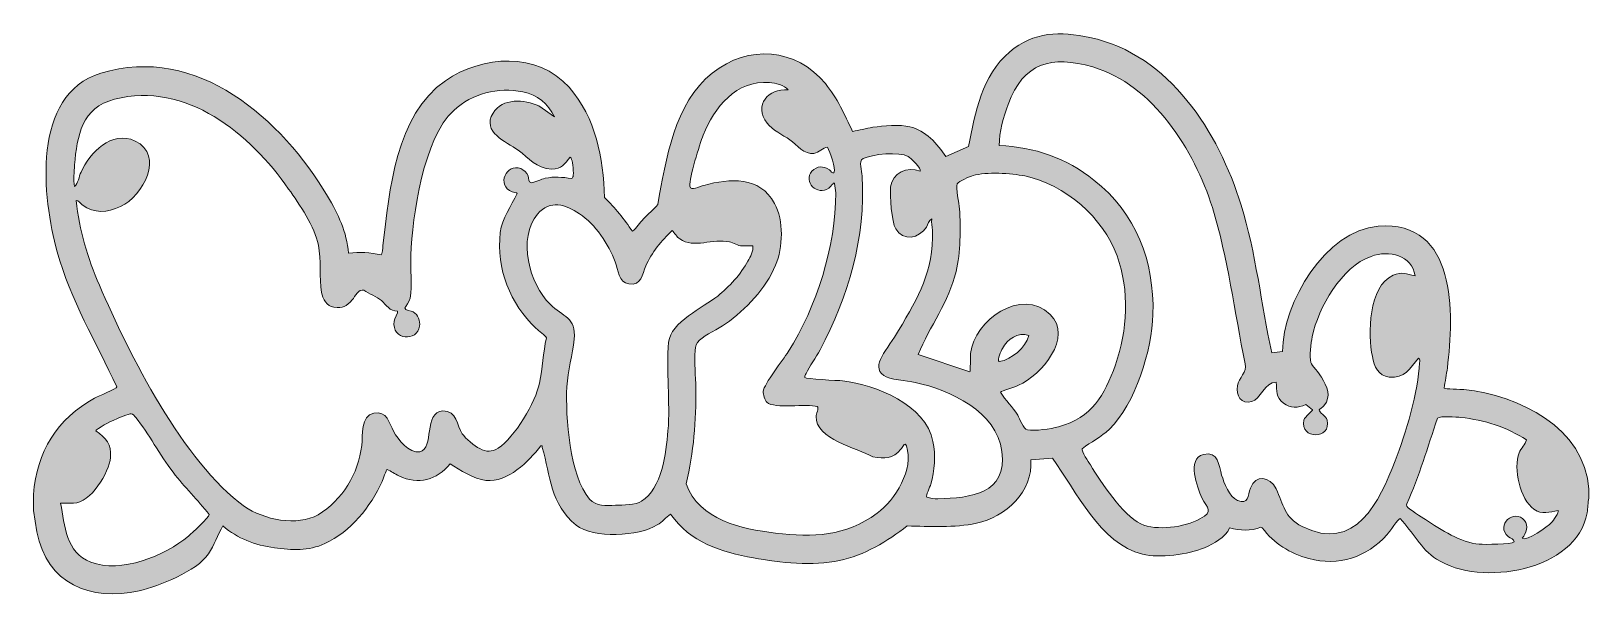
# Model space of a CAD drawing. Extents: x 855 to 2981, y 687 to 1466.
import ezdxf

# ---------------------------------------------------------------- set-up
doc = ezdxf.new("R2010")
doc.units = 0
doc.header["$MEASUREMENT"] = 0
doc.layers.add('Camada 1', color=7, linetype='Continuous', lineweight=0)

msp = doc.modelspace()

# ---------------------------------------------------------------- hatches: boundary and pattern name
at = {"layer": 'Camada 1', "true_color": 0x000000, "transparency": 33554687}
h = msp.add_hatch(color=18, dxfattribs=at)
h.dxf.hatch_style = 2
edge = h.paths.add_edge_path()
edge.add_spline(control_points=[(2939, 812), (2926.7, 810.1), (2917.5, 805.4), (2906.1, 813.6), (2886.9, 827.3), (2877.8, 869.4), (2885.8, 890.7), (2888.4, 897.4), (2894.5, 901.7), (2895.9, 908.3), (2869.9, 925.5), (2837.6, 935.6), (2806.4, 938.9), (2800.1, 939.5), (2778.4, 941.6), (2774.3, 937.8), (2760.9, 898.6), (2749.6, 858.7), (2732.4, 821), (2731.9, 819.9), (2732, 819.1), (2732.5, 818), (2734.2, 814.2), (2753.4, 802.6), (2758.1, 799.6), (2779.2, 786.1), (2806.2, 767.7), (2831.5, 766), (2837.8, 765.5), (2876.4, 765.5), (2879, 769), (2878.9, 773.1), (2873.9, 774), (2871.5, 776), (2851.9, 792.7), (2880.1, 815), (2893, 798.5), (2899.2, 790.6), (2895.9, 780.9), (2890, 774), (2896.2, 769.6), (2925, 790.3), (2930, 795.5), (2932, 797.5), (2941.2, 809.8), (2939, 812)], knot_values=[0, 0, 0, 0, 1, 1, 1, 2, 2, 2, 3, 3, 3, 4, 4, 4, 5, 5, 5, 6, 6, 6, 7, 7, 7, 8, 8, 8, 9, 9, 9, 10, 10, 10, 11, 11, 11, 12, 12, 12, 13, 13, 13, 14, 14, 14, 15, 15, 15, 15], degree=3, periodic=0)
edge = h.paths.add_edge_path()
edge.add_spline(control_points=[(895.1, 822), (900.7, 791), (902.4, 754.7), (936.2, 741.5), (977, 725.5), (1037.7, 750.3), (1069.6, 777), (1074.1, 780.8), (1097.7, 802.7), (1098, 806.7), (1082.1, 826), (1064.3, 844.1), (1048.7, 864.1), (1030.4, 887.6), (1015.3, 917.2), (997.6, 938.9), (996.3, 940.5), (993.6, 943.8), (991.6, 944), (988.7, 944.3), (972.6, 937.5), (968.8, 935.9), (965, 934.2), (943.2, 923.4), (943.2, 920.5), (957.1, 910.6), (964.7, 902.8), (963.1, 884.5), (961.3, 863.6), (936, 822), (912.6, 822), (912.6, 822), (895.1, 822), (895.1, 822)], knot_values=[0, 0, 0, 0, 1, 1, 1, 2, 2, 2, 3, 3, 3, 4, 4, 4, 5, 5, 5, 6, 6, 6, 7, 7, 7, 8, 8, 8, 9, 9, 9, 10, 10, 10, 11, 11, 11, 11], degree=3, periodic=0)
edge = h.paths.add_edge_path()
edge.add_spline(control_points=[(2176.2, 1015.1), (2193.6, 1018.4), (2212.2, 1033.5), (2216.6, 1051), (2201.3, 1056), (2187.7, 1045.8), (2180.5, 1033), (2178.9, 1030.2), (2172.9, 1017.4), (2176.2, 1015.1)], knot_values=[0, 0, 0, 0, 1, 1, 1, 2, 2, 2, 3, 3, 3, 3], degree=3, periodic=0)
edge = h.paths.add_edge_path()
edge.add_spline(control_points=[(1840.1, 1173), (1840.1, 1173), (1824.6, 1173), (1824.6, 1173), (1820.6, 1173), (1812.6, 1177.5), (1808.1, 1178.5), (1785.6, 1183.9), (1759.4, 1168.9), (1740.2, 1182.6), (1736, 1185.5), (1733.3, 1190.5), (1729.6, 1194), (1715.4, 1180.5), (1701.7, 1163.9), (1693.9, 1145.7), (1689, 1134.1), (1688.2, 1118.7), (1670.7, 1121.1), (1656.4, 1123), (1656.1, 1140.6), (1652.1, 1151.5), (1643.6, 1174.8), (1624.3, 1203.1), (1603.4, 1216.8), (1584.1, 1229.5), (1563.3, 1236.7), (1546.1, 1216.5), (1518.4, 1183.9), (1534.6, 1121), (1563.1, 1093.5), (1580.9, 1076.3), (1598.7, 1075.6), (1596, 1045.6), (1594.1, 1024.5), (1587.3, 1002.8), (1586.1, 980.5), (1584, 940.5), (1589.8, 858.4), (1617.1, 827.5), (1626.4, 817.1), (1639.4, 818.6), (1652.6, 819), (1662.6, 819.2), (1679.9, 819.6), (1688, 824.6), (1715.7, 841.7), (1721.7, 890.8), (1724.1, 920.5), (1727.2, 960.1), (1721.6, 1002.9), (1725, 1041.5), (1727.6, 1069.4), (1772.2, 1088.8), (1792, 1104.6), (1807.3, 1116.9), (1823.9, 1135), (1833.3, 1152.3), (1836.7, 1158.7), (1840.6, 1165.5), (1840.1, 1173)], knot_values=[0, 0, 0, 0, 1, 1, 1, 2, 2, 2, 3, 3, 3, 4, 4, 4, 5, 5, 5, 6, 6, 6, 7, 7, 7, 8, 8, 8, 9, 9, 9, 10, 10, 10, 11, 11, 11, 12, 12, 12, 13, 13, 13, 14, 14, 14, 15, 15, 15, 16, 16, 16, 17, 17, 17, 18, 18, 18, 19, 19, 19, 20, 20, 20, 20], degree=3, periodic=0)
edge = h.paths.add_edge_path()
edge.add_spline(control_points=[(2245.7, 1079.6), (2277.5, 1048.8), (2233.8, 996.6), (2202.7, 982.8), (2198.9, 981.1), (2178.5, 975.2), (2178.1, 973.4), (2184.8, 962), (2194.5, 953.5), (2201.5, 941.9), (2204.3, 937.2), (2209.3, 923), (2214.6, 922), (2225.4, 920), (2246.4, 923.3), (2257.3, 926.3), (2302.9, 938.8), (2319.9, 968.9), (2334.8, 1010.8), (2351.6, 1058), (2354.2, 1111.7), (2337.1, 1159.5), (2318.4, 1211.6), (2265.4, 1257.5), (2211.1, 1268.5), (2192.7, 1272.2), (2158.1, 1274.5), (2140.5, 1269), (2136.3, 1267.7), (2120.3, 1261.2), (2118.8, 1257.7), (2116.6, 1252.5), (2121.7, 1231.1), (2122.1, 1223.5), (2123.6, 1197.5), (2123.5, 1163.4), (2117.4, 1138.2), (2107.5, 1097.2), (2081.5, 1063.2), (2065.5, 1025), (2065.5, 1025), (2136.1, 1001), (2136.1, 1001), (2136.9, 1001.9), (2136.9, 1023), (2137.2, 1026.4), (2141.7, 1071.6), (2206.8, 1117.4), (2245.7, 1079.6)], knot_values=[0, 0, 0, 0, 1, 1, 1, 2, 2, 2, 3, 3, 3, 4, 4, 4, 5, 5, 5, 6, 6, 6, 7, 7, 7, 8, 8, 8, 9, 9, 9, 10, 10, 10, 11, 11, 11, 12, 12, 12, 13, 13, 13, 14, 14, 14, 15, 15, 15, 16, 16, 16, 16], degree=3, periodic=0)
edge = h.paths.add_edge_path()
edge.add_spline(control_points=[(2068.1, 1275), (2071, 1278.4), (2055.1, 1293.2), (2051.8, 1295.2), (2041.2, 1302), (2001.4, 1298.2), (1990.4, 1292.2), (1983.8, 1288.7), (1988.7, 1275.2), (1989.1, 1268.5), (1994, 1184), (1970.9, 1105), (1931.6, 1031), (1926.2, 1020.7), (1916.9, 1008.8), (1912.5, 999), (1911.7, 997.3), (1910.8, 995.7), (1911, 993.6), (1911.5, 991), (1956.3, 989.6), (1962.5, 988.9), (2007.9, 983.4), (2075.8, 956.4), (2085.8, 906.2), (2089.5, 887.5), (2088.3, 866), (2082.8, 847.8), (2081.7, 844.2), (2075.7, 832.4), (2077.2, 830.1), (2082.2, 828.4), (2087.3, 827.8), (2092.6, 828), (2137.1, 828.9), (2187.7, 834.9), (2179.9, 892.4), (2172.5, 947.3), (2109.5, 976.2), (2061.3, 986.7), (2050.8, 989), (2025.7, 990.7), (2018.6, 996), (2008.9, 1003.2), (2011.1, 1012.4), (2015.9, 1021.7), (2021.8, 1033), (2032, 1046), (2038.9, 1057.7), (2066.8, 1105.1), (2086.2, 1136.9), (2085.1, 1194.5), (2085, 1199.5), (2083.2, 1204.7), (2084.1, 1210), (2080.1, 1207.7), (2079.3, 1202.4), (2076.9, 1198.7), (2066.9, 1183.3), (2045, 1178.6), (2034.9, 1196.3), (2029.2, 1206.2), (2027, 1241.6), (2028, 1253.5), (2029.7, 1272.7), (2051.2, 1281.7), (2068.1, 1275)], knot_values=[0, 0, 0, 0, 1, 1, 1, 2, 2, 2, 3, 3, 3, 4, 4, 4, 5, 5, 5, 6, 6, 6, 7, 7, 7, 8, 8, 8, 9, 9, 9, 10, 10, 10, 11, 11, 11, 12, 12, 12, 13, 13, 13, 14, 14, 14, 15, 15, 15, 16, 16, 16, 17, 17, 17, 18, 18, 18, 19, 19, 19, 20, 20, 20, 21, 21, 21, 22, 22, 22, 22], degree=3, periodic=0)
edge = h.paths.add_edge_path()
edge.add_spline(control_points=[(1569.1, 1349), (1560.2, 1367.3), (1546.1, 1379.3), (1525.9, 1383.3), (1491.8, 1390.1), (1457.5, 1381.1), (1431.6, 1358), (1390.8, 1321.5), (1375, 1213.3), (1373.1, 1160.5), (1372.4, 1141.7), (1374.9, 1120), (1372.1, 1101.6), (1371.4, 1097.6), (1365.1, 1089.6), (1365.1, 1088.5), (1365, 1085.1), (1373.6, 1084.5), (1376.5, 1082.9), (1382.8, 1079.2), (1386, 1070.6), (1385.1, 1063.5), (1382.5, 1041.9), (1346.3, 1044), (1350.4, 1070.3), (1350.7, 1072.8), (1355.9, 1083.2), (1355.1, 1084), (1344, 1083.6), (1339.7, 1092.6), (1333, 1098.4), (1326.6, 1104), (1316.2, 1107.3), (1309.1, 1112.5), (1301.8, 1114.8), (1297.5, 1104.2), (1293.1, 1099.5), (1285, 1090.6), (1280.8, 1087.3), (1267.9, 1089.3), (1258.4, 1090.7), (1252.6, 1100.7), (1251.2, 1109.6), (1248, 1130.2), (1250.9, 1153.1), (1246.9, 1174.2), (1242.1, 1199.2), (1221, 1229.8), (1206.3, 1250.7), (1153.8, 1325.7), (1067, 1398.5), (968.5, 1373.1), (924.5, 1361.8), (917.3, 1323.7), (914.2, 1283.5), (913.4, 1273.8), (912.4, 1263.6), (914.2, 1254), (919, 1259), (920.1, 1267.2), (923, 1273.7), (935, 1300.5), (964.5, 1331.4), (996.8, 1316.2), (1037.2, 1297.1), (1008, 1240.8), (976.8, 1226.8), (958.6, 1218.7), (940.9, 1216.6), (924.7, 1229), (921.9, 1231.2), (920.1, 1235.4), (916.2, 1235), (920.3, 1195), (932.1, 1156), (948, 1119.3), (988.7, 1025.3), (1062.4, 877.8), (1146.2, 817.6), (1171.6, 799.4), (1218.6, 789.9), (1246.4, 806.2), (1279.6, 825.6), (1301.7, 862.6), (1306.1, 900.5), (1307.8, 914.9), (1303.9, 940.9), (1322.8, 944.8), (1340.3, 948.4), (1344, 930.8), (1349.6, 920), (1355.4, 908.6), (1370.9, 889.5), (1385.4, 892.2), (1405.4, 896), (1389.8, 946.3), (1416.9, 947.8), (1435.9, 948.8), (1436.1, 927.3), (1443.3, 916.7), (1447.6, 910.3), (1460.1, 899.8), (1467.1, 896.5), (1476.9, 891.8), (1483, 891.4), (1492.4, 897.2), (1514.6, 910.7), (1543.4, 960.6), (1548.8, 985.8), (1553.1, 1005.7), (1553.8, 1027.4), (1558.1, 1047.4), (1557.7, 1050.5), (1546.9, 1057.8), (1544.1, 1060.5), (1508.1, 1094.3), (1490, 1141.4), (1495.2, 1191.4), (1497.3, 1210.7), (1510.5, 1227.4), (1518.1, 1244.4), (1517.7, 1246.2), (1513.1, 1246.1), (1511.4, 1246.8), (1489.2, 1256), (1503.7, 1286.4), (1523.1, 1278.5), (1527.1, 1276.9), (1531.7, 1272.7), (1533.2, 1268.6), (1534.4, 1265), (1533.1, 1259.7), (1537.8, 1259.3), (1540.4, 1259), (1551.9, 1264.4), (1556.3, 1265.3), (1568.5, 1268), (1580.2, 1266.8), (1592.4, 1265.1), (1593.5, 1265.4), (1594.3, 1266.9), (1594.6, 1268), (1595.7, 1271.1), (1594, 1287.8), (1592.6, 1291), (1592.1, 1292.1), (1591.7, 1293.2), (1590.6, 1294), (1583.1, 1285.4), (1578.7, 1277.4), (1565.6, 1278), (1543.1, 1279), (1535.6, 1292.3), (1519.4, 1303.8), (1503, 1315.5), (1469.6, 1327.9), (1485.3, 1354.3), (1497.8, 1375.3), (1528.4, 1373), (1547.8, 1364.2), (1547.8, 1364.2), (1569.1, 1349), (1569.1, 1349)], knot_values=[0, 0, 0, 0, 1, 1, 1, 2, 2, 2, 3, 3, 3, 4, 4, 4, 5, 5, 5, 6, 6, 6, 7, 7, 7, 8, 8, 8, 9, 9, 9, 10, 10, 10, 11, 11, 11, 12, 12, 12, 13, 13, 13, 14, 14, 14, 15, 15, 15, 16, 16, 16, 17, 17, 17, 18, 18, 18, 19, 19, 19, 20, 20, 20, 21, 21, 21, 22, 22, 22, 23, 23, 23, 24, 24, 24, 25, 25, 25, 26, 26, 26, 27, 27, 27, 28, 28, 28, 29, 29, 29, 30, 30, 30, 31, 31, 31, 32, 32, 32, 33, 33, 33, 34, 34, 34, 35, 35, 35, 36, 36, 36, 37, 37, 37, 38, 38, 38, 39, 39, 39, 40, 40, 40, 41, 41, 41, 42, 42, 42, 43, 43, 43, 44, 44, 44, 45, 45, 45, 46, 46, 46, 47, 47, 47, 48, 48, 48, 49, 49, 49, 50, 50, 50, 51, 51, 51, 52, 52, 52, 53, 53, 53, 54, 54, 54, 54], degree=3, periodic=0)
edge = h.paths.add_edge_path()
edge.add_spline(control_points=[(1888.1, 1386), (1883.2, 1392.9), (1870.6, 1395.3), (1862.6, 1396), (1817.2, 1399.7), (1787.3, 1362.2), (1772.3, 1324.3), (1767.3, 1311.3), (1752.7, 1266.4), (1754, 1254.5), (1754.8, 1247.1), (1767.8, 1254.4), (1772.9, 1255.7), (1809, 1265.3), (1848.9, 1268.6), (1869.6, 1231), (1882.3, 1208.1), (1881.1, 1170.4), (1870.9, 1146.6), (1857.4, 1115.2), (1830.5, 1086.3), (1802.8, 1066.8), (1792.3, 1059.3), (1776, 1052.3), (1767.2, 1044.4), (1762.8, 1040.6), (1761.5, 1036.2), (1761.1, 1030.5), (1759.6, 1013.4), (1762, 995.6), (1762.1, 978.5), (1762.4, 934.6), (1759.3, 891.3), (1749, 848.5), (1766.3, 799.2), (1824.4, 786.6), (1870.7, 781.1), (1923, 775), (1965.7, 776.3), (2009.4, 808.2), (2034.2, 826.2), (2060.5, 868.5), (2049.5, 900), (2047.3, 906.5), (2043.5, 897.1), (2042.1, 895.5), (2030.5, 882.3), (2020.5, 882.3), (2003.5, 885), (1982.6, 897.5), (1925.1, 909.2), (1926.2, 940.4), (1926.3, 943.3), (1930.5, 951.9), (1927.9, 953.8), (1913.6, 958.2), (1869.3, 950.2), (1859.1, 959.6), (1856.4, 962.1), (1853.8, 970.6), (1854.1, 974.4), (1855.1, 984.6), (1881.2, 1017.5), (1888.1, 1028.5), (1927.3, 1090.5), (1953, 1172.1), (1953.2, 1245.5), (1953.2, 1249.4), (1951.7, 1254), (1951.6, 1258), (1950.3, 1259.7), (1950.1, 1258.3), (1949.1, 1257.5), (1947.1, 1256), (1945.5, 1253.4), (1943.6, 1252), (1927.9, 1240.5), (1908.2, 1260.9), (1920.6, 1274.9), (1927.8, 1283), (1936.1, 1282.1), (1944.4, 1276.8), (1946.3, 1275.7), (1948.7, 1271.4), (1950.6, 1273), (1953.7, 1278.6), (1944.7, 1301.4), (1942, 1307.9), (1935.3, 1307.1), (1930.4, 1300.4), (1923.3, 1299.2), (1910.5, 1297.2), (1899.8, 1311.1), (1890.4, 1317.8), (1880.7, 1324.8), (1866.3, 1331.1), (1859.3, 1340.7), (1841, 1365.5), (1860.8, 1387.9), (1888.1, 1386)], knot_values=[0, 0, 0, 0, 1, 1, 1, 2, 2, 2, 3, 3, 3, 4, 4, 4, 5, 5, 5, 6, 6, 6, 7, 7, 7, 8, 8, 8, 9, 9, 9, 10, 10, 10, 11, 11, 11, 12, 12, 12, 13, 13, 13, 14, 14, 14, 15, 15, 15, 16, 16, 16, 17, 17, 17, 18, 18, 18, 19, 19, 19, 20, 20, 20, 21, 21, 21, 22, 22, 22, 23, 23, 23, 24, 24, 24, 25, 25, 25, 26, 26, 26, 27, 27, 27, 28, 28, 28, 29, 29, 29, 30, 30, 30, 31, 31, 31, 32, 32, 32, 33, 33, 33, 33], degree=3, periodic=0)
edge = h.paths.add_edge_path()
edge.add_spline(control_points=[(2554, 987), (2539.8, 987.7), (2531.4, 963.2), (2521.1, 960.5), (2506.2, 956.6), (2499.2, 969), (2501.3, 982.3), (2503, 993.1), (2515.1, 1000.7), (2511.9, 1012.3), (2497.1, 1083.6), (2488.8, 1155.9), (2467.1, 1225.5), (2442.8, 1303.3), (2386.4, 1393.2), (2303.8, 1417.3), (2247.4, 1433.7), (2209.2, 1423.2), (2188.3, 1366.2), (2181.9, 1348.6), (2176.1, 1328.8), (2176.1, 1310), (2224, 1308.3), (2268.1, 1292.6), (2305.5, 1263), (2363.3, 1217.3), (2387.8, 1152.7), (2386.1, 1079.5), (2385, 1032.1), (2361.5, 956.1), (2326.6, 923), (2315, 912), (2301.8, 905.3), (2289.2, 896.3), (2288.3, 892.9), (2298.3, 877.9), (2300.6, 874.1), (2315.1, 850.6), (2344.7, 805.7), (2369.4, 793.8), (2390.9, 783.5), (2429.4, 789.4), (2450.1, 800.5), (2469.9, 811.1), (2459.8, 814.5), (2452.9, 829.3), (2446.2, 843.6), (2431.7, 882.3), (2455, 888.5), (2475.3, 893.9), (2476, 872.9), (2479.8, 860.2), (2483, 849.6), (2490.6, 830.6), (2501.3, 825.8), (2516.8, 819), (2515.4, 832.9), (2519, 842.5), (2526.3, 862.1), (2545.7, 858.5), (2554, 841.5), (2564.8, 819.7), (2564.8, 802.8), (2589.6, 790.1), (2662, 753.2), (2695.6, 824.7), (2716.8, 879.8), (2730.6, 915.7), (2748.5, 975.5), (2750, 1013.5), (2750.1, 1015.8), (2750.7, 1018.4), (2748.5, 1020), (2736.5, 1005.8), (2730, 991.8), (2708.5, 994), (2693.3, 995.6), (2688.3, 1008.8), (2685.5, 1022), (2679, 1052.1), (2680.4, 1118.2), (2713.7, 1132.9), (2726.5, 1138.5), (2731.4, 1134.8), (2744, 1132), (2739.2, 1160.7), (2708.3, 1167.5), (2683.8, 1158.8), (2643.3, 1144.3), (2611.7, 1089.2), (2603.5, 1049), (2601.8, 1040.6), (2599.2, 1021.7), (2601.5, 1014), (2602.6, 1010.4), (2613.2, 998.9), (2616.2, 993.7), (2623.4, 981.3), (2630.1, 967.5), (2619.5, 955), (2618.1, 953.2), (2613, 949.8), (2613, 949.4), (2612.4, 946), (2622.5, 940.9), (2623.8, 935.3), (2630.1, 908.4), (2586.1, 908.5), (2592.2, 935.3), (2593.5, 940.6), (2604.4, 948), (2604, 949.5), (2604, 949.5), (2594.5, 956.6), (2594.5, 956.6), (2583.7, 951.6), (2573.8, 951.1), (2564.1, 958.6), (2553.4, 966.8), (2555.9, 974.9), (2554, 987)], knot_values=[0, 0, 0, 0, 1, 1, 1, 2, 2, 2, 3, 3, 3, 4, 4, 4, 5, 5, 5, 6, 6, 6, 7, 7, 7, 8, 8, 8, 9, 9, 9, 10, 10, 10, 11, 11, 11, 12, 12, 12, 13, 13, 13, 14, 14, 14, 15, 15, 15, 16, 16, 16, 17, 17, 17, 18, 18, 18, 19, 19, 19, 20, 20, 20, 21, 21, 21, 22, 22, 22, 23, 23, 23, 24, 24, 24, 25, 25, 25, 26, 26, 26, 27, 27, 27, 28, 28, 28, 29, 29, 29, 30, 30, 30, 31, 31, 31, 32, 32, 32, 33, 33, 33, 34, 34, 34, 35, 35, 35, 36, 36, 36, 37, 37, 37, 38, 38, 38, 39, 39, 39, 40, 40, 40, 40], degree=3, periodic=0)
edge = h.paths.add_edge_path()
edge.add_spline(control_points=[(858.2, 834), (861.9, 891.5), (890.6, 937.8), (941.5, 965.2), (945.7, 967.5), (971.7, 978.1), (971.9, 980.5), (943.6, 1041.3), (908.4, 1099.6), (890.4, 1164.8), (870, 1239.2), (854.9, 1379.4), (949.9, 1408.7), (1081.5, 1449.2), (1197.5, 1345.6), (1259.5, 1240.9), (1274.2, 1216.2), (1285.4, 1192.2), (1288.2, 1163), (1302.9, 1165.2), (1317.9, 1163.8), (1332.5, 1160.9), (1333.8, 1161.2), (1334.9, 1171.3), (1335.1, 1173.5), (1343.4, 1248.2), (1352.7, 1352), (1420.2, 1398.4), (1470.6, 1433.1), (1546, 1438.4), (1589.1, 1389.5), (1626.1, 1347.7), (1635.4, 1293.2), (1637.6, 1239), (1651.9, 1225), (1664.4, 1209.5), (1675.6, 1193), (1681.6, 1197.7), (1685.5, 1204.7), (1690.6, 1210), (1696.9, 1216.7), (1704.2, 1222.6), (1710.2, 1229.4), (1721.2, 1290.8), (1732.7, 1367.8), (1784.6, 1409), (1833.9, 1448.1), (1898.8, 1443.2), (1939, 1394.5), (1955.1, 1375.1), (1965.1, 1351.8), (1976.1, 1329.4), (1985.1, 1330.8), (1994.4, 1333.5), (2003.7, 1334.9), (2017.9, 1336.9), (2040.7, 1338.9), (2054.3, 1335.7), (2075.2, 1330.8), (2092, 1312.2), (2103.5, 1295.2), (2103.5, 1295.2), (2134.1, 1308.7), (2134.1, 1308.7), (2144.1, 1355.6), (2152.1, 1405.3), (2190.6, 1438), (2223.2, 1465.7), (2259.6, 1466.1), (2300.1, 1457.5), (2409.1, 1434.3), (2475.4, 1328.2), (2506.3, 1228.8), (2526.8, 1162.7), (2533.6, 1094.5), (2548.1, 1027.1), (2548.1, 1027.1), (2563, 1029), (2563, 1029), (2563.3, 1095.7), (2621.6, 1194.5), (2693.5, 1200), (2801.1, 1208.2), (2797.1, 1080.7), (2787.9, 1006.6), (2786.7, 997.4), (2784.9, 988.2), (2783.5, 979), (2784.4, 977.6), (2806.5, 977.4), (2810.5, 977), (2885.4, 969.3), (2975.7, 924.9), (2981, 841), (2981, 841), (2981, 829), (2981, 829), (2979.4, 822.4), (2979.9, 815.5), (2978.7, 808.8), (2964.8, 729.3), (2833.4, 706.8), (2773.1, 745.6), (2751.5, 759.5), (2740.8, 782.9), (2723.4, 800.9), (2721.5, 801.3), (2708.3, 782.1), (2705.5, 779), (2678.1, 748), (2639.1, 735.3), (2598.8, 746.3), (2572.2, 753.5), (2551.9, 766.7), (2535, 788.5), (2535, 788.5), (2533.5, 789), (2533.5, 789), (2519, 783.2), (2505.5, 785.1), (2490.7, 788.1), (2484.7, 775.1), (2469.2, 766.5), (2456.4, 761.1), (2434.6, 752), (2394.7, 746.7), (2371.8, 752.3), (2314.1, 766.4), (2280.5, 839.2), (2249, 883.5), (2249, 883.5), (2219.2, 880.9), (2219.2, 880.9), (2223, 838.1), (2184.5, 802.5), (2145.1, 794.5), (2115.4, 788.4), (2080.8, 789.8), (2050.6, 791), (2024.5, 770.2), (1991.2, 750.4), (1958.1, 743.5), (1921.8, 735.9), (1877.3, 740.6), (1840.9, 747.3), (1796.5, 755.5), (1754.6, 768.1), (1727.6, 806.9), (1721.2, 802.4), (1716.1, 796.3), (1709.4, 792.2), (1684.5, 776.8), (1622, 773.1), (1598.6, 792), (1563.2, 820.8), (1564, 858.8), (1552.4, 897.8), (1552, 899.1), (1552.7, 900.4), (1550.6, 900), (1533.1, 878.8), (1506, 849.7), (1475.7, 853.1), (1459, 855), (1440.5, 867), (1426.6, 875.8), (1408.9, 852.9), (1383.1, 846.9), (1356.8, 859.1), (1351, 861.8), (1346.5, 865.8), (1340.7, 868), (1339.5, 867.6), (1335.1, 854.2), (1334, 851.6), (1318.5, 817.4), (1290.6, 782.8), (1255.8, 766.8), (1233.2, 756.4), (1211, 757.9), (1186.8, 761.1), (1160.9, 764.5), (1136.3, 773.6), (1116.6, 791), (1109.5, 778.6), (1105.1, 764.5), (1096.9, 752.7), (1080.6, 728.9), (1029.8, 708.8), (1002.2, 702.5), (935.5, 687.3), (876.1, 711.9), (862.6, 783), (862.6, 783), (858.2, 812), (858.2, 812), (858.5, 819.3), (857.7, 826.8), (858.2, 834)], knot_values=[0, 0, 0, 0, 1, 1, 1, 2, 2, 2, 3, 3, 3, 4, 4, 4, 5, 5, 5, 6, 6, 6, 7, 7, 7, 8, 8, 8, 9, 9, 9, 10, 10, 10, 11, 11, 11, 12, 12, 12, 13, 13, 13, 14, 14, 14, 15, 15, 15, 16, 16, 16, 17, 17, 17, 18, 18, 18, 19, 19, 19, 20, 20, 20, 21, 21, 21, 22, 22, 22, 23, 23, 23, 24, 24, 24, 25, 25, 25, 26, 26, 26, 27, 27, 27, 28, 28, 28, 29, 29, 29, 30, 30, 30, 31, 31, 31, 32, 32, 32, 33, 33, 33, 34, 34, 34, 35, 35, 35, 36, 36, 36, 37, 37, 37, 38, 38, 38, 39, 39, 39, 40, 40, 40, 41, 41, 41, 42, 42, 42, 43, 43, 43, 44, 44, 44, 45, 45, 45, 46, 46, 46, 47, 47, 47, 48, 48, 48, 49, 49, 49, 50, 50, 50, 51, 51, 51, 52, 52, 52, 53, 53, 53, 54, 54, 54, 55, 55, 55, 56, 56, 56, 57, 57, 57, 58, 58, 58, 59, 59, 59, 60, 60, 60, 61, 61, 61, 62, 62, 62, 63, 63, 63, 64, 64, 64, 65, 65, 65, 66, 66, 66, 66], degree=3, periodic=0)

# ---------------------------------------------------------------- linework, layer by layer
at = {"layer": 'Camada 1'}
for points, knots in [([(858.2, 834), (861.9, 891.5), (890.6, 937.8), (941.5, 965.2), (945.7, 967.5), (971.7, 978.1), (971.9, 980.5), (943.6, 1041.3), (908.4, 1099.6), (890.4, 1164.8), (870, 1239.2), (854.9, 1379.4), (949.9, 1408.7), (1081.5, 1449.2), (1197.5, 1345.6), (1259.5, 1240.9), (1274.2, 1216.2), (1285.4, 1192.2), (1288.2, 1163), (1302.9, 1165.2), (1317.9, 1163.8), (1332.5, 1160.9), (1333.8, 1161.2), (1334.9, 1171.3), (1335.1, 1173.5), (1343.4, 1248.2), (1352.7, 1352), (1420.2, 1398.4), (1470.6, 1433.1), (1546, 1438.4), (1589.1, 1389.5), (1626.1, 1347.7), (1635.4, 1293.2), (1637.6, 1239), (1651.9, 1225), (1664.4, 1209.5), (1675.6, 1193), (1681.6, 1197.7), (1685.5, 1204.7), (1690.6, 1210), (1696.9, 1216.7), (1704.2, 1222.6), (1710.2, 1229.4), (1721.2, 1290.8), (1732.7, 1367.8), (1784.6, 1409), (1833.9, 1448.1), (1898.8, 1443.2), (1939, 1394.5), (1955.1, 1375.1), (1965.1, 1351.8), (1976.1, 1329.4), (1985.1, 1330.8), (1994.4, 1333.5), (2003.7, 1334.9), (2017.9, 1336.9), (2040.7, 1338.9), (2054.3, 1335.7), (2075.2, 1330.8), (2092, 1312.2), (2103.5, 1295.2), (2103.5, 1295.2), (2134.1, 1308.7), (2134.1, 1308.7), (2144.1, 1355.6), (2152.1, 1405.3), (2190.6, 1438), (2223.2, 1465.7), (2259.6, 1466.1), (2300.1, 1457.5), (2409.1, 1434.3), (2475.4, 1328.2), (2506.3, 1228.8), (2526.8, 1162.7), (2533.6, 1094.5), (2548.1, 1027.1), (2548.1, 1027.1), (2563, 1029), (2563, 1029), (2563.3, 1095.7), (2621.6, 1194.5), (2693.5, 1200), (2801.1, 1208.2), (2797.1, 1080.7), (2787.9, 1006.6), (2786.7, 997.4), (2784.9, 988.2), (2783.5, 979), (2784.4, 977.6), (2806.5, 977.4), (2810.5, 977), (2885.4, 969.3), (2975.7, 924.9), (2981, 841), (2981, 841), (2981, 829), (2981, 829), (2979.4, 822.4), (2979.9, 815.5), (2978.7, 808.8), (2964.8, 729.3), (2833.4, 706.8), (2773.1, 745.6), (2751.5, 759.5), (2740.8, 782.9), (2723.4, 800.9), (2721.5, 801.3), (2708.3, 782.1), (2705.5, 779), (2678.1, 748), (2639.1, 735.3), (2598.8, 746.3), (2572.2, 753.5), (2551.9, 766.7), (2535, 788.5), (2535, 788.5), (2533.5, 789), (2533.5, 789), (2519, 783.2), (2505.5, 785.1), (2490.7, 788.1), (2484.7, 775.1), (2469.2, 766.5), (2456.4, 761.1), (2434.6, 752), (2394.7, 746.7), (2371.8, 752.3), (2314.1, 766.4), (2280.5, 839.2), (2249, 883.5), (2249, 883.5), (2219.2, 880.9), (2219.2, 880.9), (2223, 838.1), (2184.5, 802.5), (2145.1, 794.5), (2115.4, 788.4), (2080.8, 789.8), (2050.6, 791), (2024.5, 770.2), (1991.2, 750.4), (1958.1, 743.5), (1921.8, 735.9), (1877.3, 740.6), (1840.9, 747.3), (1796.5, 755.5), (1754.6, 768.1), (1727.6, 806.9), (1721.2, 802.4), (1716.1, 796.3), (1709.4, 792.2), (1684.5, 776.8), (1622, 773.1), (1598.6, 792), (1563.2, 820.8), (1564, 858.8), (1552.4, 897.8), (1552, 899.1), (1552.7, 900.4), (1550.6, 900), (1533.1, 878.8), (1506, 849.7), (1475.7, 853.1), (1459, 855), (1440.5, 867), (1426.6, 875.8), (1408.9, 852.9), (1383.1, 846.9), (1356.8, 859.1), (1351, 861.8), (1346.5, 865.8), (1340.7, 868), (1339.5, 867.6), (1335.1, 854.2), (1334, 851.6), (1318.5, 817.4), (1290.6, 782.8), (1255.8, 766.8), (1233.2, 756.4), (1211, 757.9), (1186.8, 761.1), (1160.9, 764.5), (1136.3, 773.6), (1116.6, 791), (1109.5, 778.6), (1105.1, 764.5), (1096.9, 752.7), (1080.6, 728.9), (1029.8, 708.8), (1002.2, 702.5), (935.5, 687.3), (876.1, 711.9), (862.6, 783), (862.6, 783), (858.2, 812), (858.2, 812), (858.5, 819.3), (857.7, 826.8), (858.2, 834)], [0, 0, 0, 0, 1, 1, 1, 2, 2, 2, 3, 3, 3, 4, 4, 4, 5, 5, 5, 6, 6, 6, 7, 7, 7, 8, 8, 8, 9, 9, 9, 10, 10, 10, 11, 11, 11, 12, 12, 12, 13, 13, 13, 14, 14, 14, 15, 15, 15, 16, 16, 16, 17, 17, 17, 18, 18, 18, 19, 19, 19, 20, 20, 20, 21, 21, 21, 22, 22, 22, 23, 23, 23, 24, 24, 24, 25, 25, 25, 26, 26, 26, 27, 27, 27, 28, 28, 28, 29, 29, 29, 30, 30, 30, 31, 31, 31, 32, 32, 32, 33, 33, 33, 34, 34, 34, 35, 35, 35, 36, 36, 36, 37, 37, 37, 38, 38, 38, 39, 39, 39, 40, 40, 40, 41, 41, 41, 42, 42, 42, 43, 43, 43, 44, 44, 44, 45, 45, 45, 46, 46, 46, 47, 47, 47, 48, 48, 48, 49, 49, 49, 50, 50, 50, 51, 51, 51, 52, 52, 52, 53, 53, 53, 54, 54, 54, 55, 55, 55, 56, 56, 56, 57, 57, 57, 58, 58, 58, 59, 59, 59, 60, 60, 60, 61, 61, 61, 62, 62, 62, 63, 63, 63, 64, 64, 64, 65, 65, 65, 66, 66, 66, 66]), ([(2554, 987), (2539.8, 987.7), (2531.4, 963.2), (2521.1, 960.5), (2506.2, 956.6), (2499.2, 969), (2501.3, 982.3), (2503, 993.1), (2515.1, 1000.7), (2511.9, 1012.3), (2497.1, 1083.6), (2488.8, 1155.9), (2467.1, 1225.5), (2442.8, 1303.3), (2386.4, 1393.2), (2303.8, 1417.3), (2247.4, 1433.7), (2209.2, 1423.2), (2188.3, 1366.2), (2181.9, 1348.6), (2176.1, 1328.8), (2176.1, 1310), (2224, 1308.3), (2268.1, 1292.6), (2305.5, 1263), (2363.3, 1217.3), (2387.8, 1152.7), (2386.1, 1079.5), (2385, 1032.1), (2361.5, 956.1), (2326.6, 923), (2315, 912), (2301.8, 905.3), (2289.2, 896.3), (2288.3, 892.9), (2298.3, 877.9), (2300.6, 874.1), (2315.1, 850.6), (2344.7, 805.7), (2369.4, 793.8), (2390.9, 783.5), (2429.4, 789.4), (2450.1, 800.5), (2469.9, 811.1), (2459.8, 814.5), (2452.9, 829.3), (2446.2, 843.6), (2431.7, 882.3), (2455, 888.5), (2475.3, 893.9), (2476, 872.9), (2479.8, 860.2), (2483, 849.6), (2490.6, 830.6), (2501.3, 825.8), (2516.8, 819), (2515.4, 832.9), (2519, 842.5), (2526.3, 862.1), (2545.7, 858.5), (2554, 841.5), (2564.8, 819.7), (2564.8, 802.8), (2589.6, 790.1), (2662, 753.2), (2695.6, 824.7), (2716.8, 879.8), (2730.6, 915.7), (2748.5, 975.5), (2750, 1013.5), (2750.1, 1015.8), (2750.7, 1018.4), (2748.5, 1020), (2736.5, 1005.8), (2730, 991.8), (2708.5, 994), (2693.3, 995.6), (2688.3, 1008.8), (2685.5, 1022), (2679, 1052.1), (2680.4, 1118.2), (2713.7, 1132.9), (2726.5, 1138.5), (2731.4, 1134.8), (2744, 1132), (2739.2, 1160.7), (2708.3, 1167.5), (2683.8, 1158.8), (2643.3, 1144.3), (2611.7, 1089.2), (2603.5, 1049), (2601.8, 1040.6), (2599.2, 1021.7), (2601.5, 1014), (2602.6, 1010.4), (2613.2, 998.9), (2616.2, 993.7), (2623.4, 981.3), (2630.1, 967.5), (2619.5, 955), (2618.1, 953.2), (2613, 949.8), (2613, 949.4), (2612.4, 946), (2622.5, 940.9), (2623.8, 935.3), (2630.1, 908.4), (2586.1, 908.5), (2592.2, 935.3), (2593.5, 940.6), (2604.4, 948), (2604, 949.5), (2604, 949.5), (2594.5, 956.6), (2594.5, 956.6), (2583.7, 951.6), (2573.8, 951.1), (2564.1, 958.6), (2553.4, 966.8), (2555.9, 974.9), (2554, 987)], [0, 0, 0, 0, 1, 1, 1, 2, 2, 2, 3, 3, 3, 4, 4, 4, 5, 5, 5, 6, 6, 6, 7, 7, 7, 8, 8, 8, 9, 9, 9, 10, 10, 10, 11, 11, 11, 12, 12, 12, 13, 13, 13, 14, 14, 14, 15, 15, 15, 16, 16, 16, 17, 17, 17, 18, 18, 18, 19, 19, 19, 20, 20, 20, 21, 21, 21, 22, 22, 22, 23, 23, 23, 24, 24, 24, 25, 25, 25, 26, 26, 26, 27, 27, 27, 28, 28, 28, 29, 29, 29, 30, 30, 30, 31, 31, 31, 32, 32, 32, 33, 33, 33, 34, 34, 34, 35, 35, 35, 36, 36, 36, 37, 37, 37, 38, 38, 38, 39, 39, 39, 40, 40, 40, 40]), ([(1569.1, 1349), (1560.2, 1367.3), (1546.1, 1379.3), (1525.9, 1383.3), (1491.8, 1390.1), (1457.5, 1381.1), (1431.6, 1358), (1390.8, 1321.5), (1375, 1213.3), (1373.1, 1160.5), (1372.4, 1141.7), (1374.9, 1120), (1372.1, 1101.6), (1371.4, 1097.6), (1365.1, 1089.6), (1365.1, 1088.5), (1365, 1085.1), (1373.6, 1084.5), (1376.5, 1082.9), (1382.8, 1079.2), (1386, 1070.6), (1385.1, 1063.5), (1382.5, 1041.9), (1346.3, 1044), (1350.4, 1070.3), (1350.7, 1072.8), (1355.9, 1083.2), (1355.1, 1084), (1344, 1083.6), (1339.7, 1092.6), (1333, 1098.4), (1326.6, 1104), (1316.2, 1107.3), (1309.1, 1112.5), (1301.8, 1114.8), (1297.5, 1104.2), (1293.1, 1099.5), (1285, 1090.6), (1280.8, 1087.3), (1267.9, 1089.3), (1258.4, 1090.7), (1252.6, 1100.7), (1251.2, 1109.6), (1248, 1130.2), (1250.9, 1153.1), (1246.9, 1174.2), (1242.1, 1199.2), (1221, 1229.8), (1206.3, 1250.7), (1153.8, 1325.7), (1067, 1398.5), (968.5, 1373.1), (924.5, 1361.8), (917.3, 1323.7), (914.2, 1283.5), (913.4, 1273.8), (912.4, 1263.6), (914.2, 1254), (919, 1259), (920.1, 1267.2), (923, 1273.7), (935, 1300.5), (964.5, 1331.4), (996.8, 1316.2), (1037.2, 1297.1), (1008, 1240.8), (976.8, 1226.8), (958.6, 1218.7), (940.9, 1216.6), (924.7, 1229), (921.9, 1231.2), (920.1, 1235.4), (916.2, 1235), (920.3, 1195), (932.1, 1156), (948, 1119.3), (988.7, 1025.3), (1062.4, 877.8), (1146.2, 817.6), (1171.6, 799.4), (1218.6, 789.9), (1246.4, 806.2), (1279.6, 825.6), (1301.7, 862.6), (1306.1, 900.5), (1307.8, 914.9), (1303.9, 940.9), (1322.8, 944.8), (1340.3, 948.4), (1344, 930.8), (1349.6, 920), (1355.4, 908.6), (1370.9, 889.5), (1385.4, 892.2), (1405.4, 896), (1389.8, 946.3), (1416.9, 947.8), (1435.9, 948.8), (1436.1, 927.3), (1443.3, 916.7), (1447.6, 910.3), (1460.1, 899.8), (1467.1, 896.5), (1476.9, 891.8), (1483, 891.4), (1492.4, 897.2), (1514.6, 910.7), (1543.4, 960.6), (1548.8, 985.8), (1553.1, 1005.7), (1553.8, 1027.4), (1558.1, 1047.4), (1557.7, 1050.5), (1546.9, 1057.8), (1544.1, 1060.5), (1508.1, 1094.3), (1490, 1141.4), (1495.2, 1191.4), (1497.3, 1210.7), (1510.5, 1227.4), (1518.1, 1244.4), (1517.7, 1246.2), (1513.1, 1246.1), (1511.4, 1246.8), (1489.2, 1256), (1503.7, 1286.4), (1523.1, 1278.5), (1527.1, 1276.9), (1531.7, 1272.7), (1533.2, 1268.6), (1534.4, 1265), (1533.1, 1259.7), (1537.8, 1259.3), (1540.4, 1259), (1551.9, 1264.4), (1556.3, 1265.3), (1568.5, 1268), (1580.2, 1266.8), (1592.4, 1265.1), (1593.5, 1265.4), (1594.3, 1266.9), (1594.6, 1268), (1595.7, 1271.1), (1594, 1287.8), (1592.6, 1291), (1592.1, 1292.1), (1591.7, 1293.2), (1590.6, 1294), (1583.1, 1285.4), (1578.7, 1277.4), (1565.6, 1278), (1543.1, 1279), (1535.6, 1292.3), (1519.4, 1303.8), (1503, 1315.5), (1469.6, 1327.9), (1485.3, 1354.3), (1497.8, 1375.3), (1528.4, 1373), (1547.8, 1364.2), (1547.8, 1364.2), (1569.1, 1349), (1569.1, 1349)], [0, 0, 0, 0, 1, 1, 1, 2, 2, 2, 3, 3, 3, 4, 4, 4, 5, 5, 5, 6, 6, 6, 7, 7, 7, 8, 8, 8, 9, 9, 9, 10, 10, 10, 11, 11, 11, 12, 12, 12, 13, 13, 13, 14, 14, 14, 15, 15, 15, 16, 16, 16, 17, 17, 17, 18, 18, 18, 19, 19, 19, 20, 20, 20, 21, 21, 21, 22, 22, 22, 23, 23, 23, 24, 24, 24, 25, 25, 25, 26, 26, 26, 27, 27, 27, 28, 28, 28, 29, 29, 29, 30, 30, 30, 31, 31, 31, 32, 32, 32, 33, 33, 33, 34, 34, 34, 35, 35, 35, 36, 36, 36, 37, 37, 37, 38, 38, 38, 39, 39, 39, 40, 40, 40, 41, 41, 41, 42, 42, 42, 43, 43, 43, 44, 44, 44, 45, 45, 45, 46, 46, 46, 47, 47, 47, 48, 48, 48, 49, 49, 49, 50, 50, 50, 51, 51, 51, 52, 52, 52, 53, 53, 53, 54, 54, 54, 54]), ([(1888.1, 1386), (1883.2, 1392.9), (1870.6, 1395.3), (1862.6, 1396), (1817.2, 1399.7), (1787.3, 1362.2), (1772.3, 1324.3), (1767.3, 1311.3), (1752.7, 1266.4), (1754, 1254.5), (1754.8, 1247.1), (1767.8, 1254.4), (1772.9, 1255.7), (1809, 1265.3), (1848.9, 1268.6), (1869.6, 1231), (1882.3, 1208.1), (1881.1, 1170.4), (1870.9, 1146.6), (1857.4, 1115.2), (1830.5, 1086.3), (1802.8, 1066.8), (1792.3, 1059.3), (1776, 1052.3), (1767.2, 1044.4), (1762.8, 1040.6), (1761.5, 1036.2), (1761.1, 1030.5), (1759.6, 1013.4), (1762, 995.6), (1762.1, 978.5), (1762.4, 934.6), (1759.3, 891.3), (1749, 848.5), (1766.3, 799.2), (1824.4, 786.6), (1870.7, 781.1), (1923, 775), (1965.7, 776.3), (2009.4, 808.2), (2034.2, 826.2), (2060.5, 868.5), (2049.5, 900), (2047.3, 906.5), (2043.5, 897.1), (2042.1, 895.5), (2030.5, 882.3), (2020.5, 882.3), (2003.5, 885), (1982.6, 897.5), (1925.1, 909.2), (1926.2, 940.4), (1926.3, 943.3), (1930.5, 951.9), (1927.9, 953.8), (1913.6, 958.2), (1869.3, 950.2), (1859.1, 959.6), (1856.4, 962.1), (1853.8, 970.6), (1854.1, 974.4), (1855.1, 984.6), (1881.2, 1017.5), (1888.1, 1028.5), (1927.3, 1090.5), (1953, 1172.1), (1953.2, 1245.5), (1953.2, 1249.4), (1951.7, 1254), (1951.6, 1258), (1950.3, 1259.7), (1950.1, 1258.3), (1949.1, 1257.5), (1947.1, 1256), (1945.5, 1253.4), (1943.6, 1252), (1927.9, 1240.5), (1908.2, 1260.9), (1920.6, 1274.9), (1927.8, 1283), (1936.1, 1282.1), (1944.4, 1276.8), (1946.3, 1275.7), (1948.7, 1271.4), (1950.6, 1273), (1953.7, 1278.6), (1944.7, 1301.4), (1942, 1307.9), (1935.3, 1307.1), (1930.4, 1300.4), (1923.3, 1299.2), (1910.5, 1297.2), (1899.8, 1311.1), (1890.4, 1317.8), (1880.7, 1324.8), (1866.3, 1331.1), (1859.3, 1340.7), (1841, 1365.5), (1860.8, 1387.9), (1888.1, 1386)], [0, 0, 0, 0, 1, 1, 1, 2, 2, 2, 3, 3, 3, 4, 4, 4, 5, 5, 5, 6, 6, 6, 7, 7, 7, 8, 8, 8, 9, 9, 9, 10, 10, 10, 11, 11, 11, 12, 12, 12, 13, 13, 13, 14, 14, 14, 15, 15, 15, 16, 16, 16, 17, 17, 17, 18, 18, 18, 19, 19, 19, 20, 20, 20, 21, 21, 21, 22, 22, 22, 23, 23, 23, 24, 24, 24, 25, 25, 25, 26, 26, 26, 27, 27, 27, 28, 28, 28, 29, 29, 29, 30, 30, 30, 31, 31, 31, 32, 32, 32, 33, 33, 33, 33]), ([(2068.1, 1275), (2071, 1278.4), (2055.1, 1293.2), (2051.8, 1295.2), (2041.2, 1302), (2001.4, 1298.2), (1990.4, 1292.2), (1983.8, 1288.7), (1988.7, 1275.2), (1989.1, 1268.5), (1994, 1184), (1970.9, 1105), (1931.6, 1031), (1926.2, 1020.7), (1916.9, 1008.8), (1912.5, 999), (1911.7, 997.3), (1910.8, 995.7), (1911, 993.6), (1911.5, 991), (1956.3, 989.6), (1962.5, 988.9), (2007.9, 983.4), (2075.8, 956.4), (2085.8, 906.2), (2089.5, 887.5), (2088.3, 866), (2082.8, 847.8), (2081.7, 844.2), (2075.7, 832.4), (2077.2, 830.1), (2082.2, 828.4), (2087.3, 827.8), (2092.6, 828), (2137.1, 828.9), (2187.7, 834.9), (2179.9, 892.4), (2172.5, 947.3), (2109.5, 976.2), (2061.3, 986.7), (2050.8, 989), (2025.7, 990.7), (2018.6, 996), (2008.9, 1003.2), (2011.1, 1012.4), (2015.9, 1021.7), (2021.8, 1033), (2032, 1046), (2038.9, 1057.7), (2066.8, 1105.1), (2086.2, 1136.9), (2085.1, 1194.5), (2085, 1199.5), (2083.2, 1204.7), (2084.1, 1210), (2080.1, 1207.7), (2079.3, 1202.4), (2076.9, 1198.7), (2066.9, 1183.3), (2045, 1178.6), (2034.9, 1196.3), (2029.2, 1206.2), (2027, 1241.6), (2028, 1253.5), (2029.7, 1272.7), (2051.2, 1281.7), (2068.1, 1275)], [0, 0, 0, 0, 1, 1, 1, 2, 2, 2, 3, 3, 3, 4, 4, 4, 5, 5, 5, 6, 6, 6, 7, 7, 7, 8, 8, 8, 9, 9, 9, 10, 10, 10, 11, 11, 11, 12, 12, 12, 13, 13, 13, 14, 14, 14, 15, 15, 15, 16, 16, 16, 17, 17, 17, 18, 18, 18, 19, 19, 19, 20, 20, 20, 21, 21, 21, 22, 22, 22, 22]), ([(2245.7, 1079.6), (2277.5, 1048.8), (2233.8, 996.6), (2202.7, 982.8), (2198.9, 981.1), (2178.5, 975.2), (2178.1, 973.4), (2184.8, 962), (2194.5, 953.5), (2201.5, 941.9), (2204.3, 937.2), (2209.3, 923), (2214.6, 922), (2225.4, 920), (2246.4, 923.3), (2257.3, 926.3), (2302.9, 938.8), (2319.9, 968.9), (2334.8, 1010.8), (2351.6, 1058), (2354.2, 1111.7), (2337.1, 1159.5), (2318.4, 1211.6), (2265.4, 1257.5), (2211.1, 1268.5), (2192.7, 1272.2), (2158.1, 1274.5), (2140.5, 1269), (2136.3, 1267.7), (2120.3, 1261.2), (2118.8, 1257.7), (2116.6, 1252.5), (2121.7, 1231.1), (2122.1, 1223.5), (2123.6, 1197.5), (2123.5, 1163.4), (2117.4, 1138.2), (2107.5, 1097.2), (2081.5, 1063.2), (2065.5, 1025), (2065.5, 1025), (2136.1, 1001), (2136.1, 1001), (2136.9, 1001.9), (2136.9, 1023), (2137.2, 1026.4), (2141.7, 1071.6), (2206.8, 1117.4), (2245.7, 1079.6)], [0, 0, 0, 0, 1, 1, 1, 2, 2, 2, 3, 3, 3, 4, 4, 4, 5, 5, 5, 6, 6, 6, 7, 7, 7, 8, 8, 8, 9, 9, 9, 10, 10, 10, 11, 11, 11, 12, 12, 12, 13, 13, 13, 14, 14, 14, 15, 15, 15, 16, 16, 16, 16]), ([(1840.1, 1173), (1840.1, 1173), (1824.6, 1173), (1824.6, 1173), (1820.6, 1173), (1812.6, 1177.5), (1808.1, 1178.5), (1785.6, 1183.9), (1759.4, 1168.9), (1740.2, 1182.6), (1736, 1185.5), (1733.3, 1190.5), (1729.6, 1194), (1715.4, 1180.5), (1701.7, 1163.9), (1693.9, 1145.7), (1689, 1134.1), (1688.2, 1118.7), (1670.7, 1121.1), (1656.4, 1123), (1656.1, 1140.6), (1652.1, 1151.5), (1643.6, 1174.8), (1624.3, 1203.1), (1603.4, 1216.8), (1584.1, 1229.5), (1563.3, 1236.7), (1546.1, 1216.5), (1518.4, 1183.9), (1534.6, 1121), (1563.1, 1093.5), (1580.9, 1076.3), (1598.7, 1075.6), (1596, 1045.6), (1594.1, 1024.5), (1587.3, 1002.8), (1586.1, 980.5), (1584, 940.5), (1589.8, 858.4), (1617.1, 827.5), (1626.4, 817.1), (1639.4, 818.6), (1652.6, 819), (1662.6, 819.2), (1679.9, 819.6), (1688, 824.6), (1715.7, 841.7), (1721.7, 890.8), (1724.1, 920.5), (1727.2, 960.1), (1721.6, 1002.9), (1725, 1041.5), (1727.6, 1069.4), (1772.2, 1088.8), (1792, 1104.6), (1807.3, 1116.9), (1823.9, 1135), (1833.3, 1152.3), (1836.7, 1158.7), (1840.6, 1165.5), (1840.1, 1173)], [0, 0, 0, 0, 1, 1, 1, 2, 2, 2, 3, 3, 3, 4, 4, 4, 5, 5, 5, 6, 6, 6, 7, 7, 7, 8, 8, 8, 9, 9, 9, 10, 10, 10, 11, 11, 11, 12, 12, 12, 13, 13, 13, 14, 14, 14, 15, 15, 15, 16, 16, 16, 17, 17, 17, 18, 18, 18, 19, 19, 19, 20, 20, 20, 20]), ([(2176.2, 1015.1), (2193.6, 1018.4), (2212.2, 1033.5), (2216.6, 1051), (2201.3, 1056), (2187.7, 1045.8), (2180.5, 1033), (2178.9, 1030.2), (2172.9, 1017.4), (2176.2, 1015.1)], [0, 0, 0, 0, 1, 1, 1, 2, 2, 2, 3, 3, 3, 3]), ([(895.1, 822), (900.7, 791), (902.4, 754.7), (936.2, 741.5), (977, 725.5), (1037.7, 750.3), (1069.6, 777), (1074.1, 780.8), (1097.7, 802.7), (1098, 806.7), (1082.1, 826), (1064.3, 844.1), (1048.7, 864.1), (1030.4, 887.6), (1015.3, 917.2), (997.6, 938.9), (996.3, 940.5), (993.6, 943.8), (991.6, 944), (988.7, 944.3), (972.6, 937.5), (968.8, 935.9), (965, 934.2), (943.2, 923.4), (943.2, 920.5), (957.1, 910.6), (964.7, 902.8), (963.1, 884.5), (961.3, 863.6), (936, 822), (912.6, 822), (912.6, 822), (895.1, 822), (895.1, 822)], [0, 0, 0, 0, 1, 1, 1, 2, 2, 2, 3, 3, 3, 4, 4, 4, 5, 5, 5, 6, 6, 6, 7, 7, 7, 8, 8, 8, 9, 9, 9, 10, 10, 10, 11, 11, 11, 11]), ([(2939, 812), (2926.7, 810.1), (2917.5, 805.4), (2906.1, 813.6), (2886.9, 827.3), (2877.8, 869.4), (2885.8, 890.7), (2888.4, 897.4), (2894.5, 901.7), (2895.9, 908.3), (2869.9, 925.5), (2837.6, 935.6), (2806.4, 938.9), (2800.1, 939.5), (2778.4, 941.6), (2774.3, 937.8), (2760.9, 898.6), (2749.6, 858.7), (2732.4, 821), (2731.9, 819.9), (2732, 819.1), (2732.5, 818), (2734.2, 814.2), (2753.4, 802.6), (2758.1, 799.6), (2779.2, 786.1), (2806.2, 767.7), (2831.5, 766), (2837.8, 765.5), (2876.4, 765.5), (2879, 769), (2878.9, 773.1), (2873.9, 774), (2871.5, 776), (2851.9, 792.7), (2880.1, 815), (2893, 798.5), (2899.2, 790.6), (2895.9, 780.9), (2890, 774), (2896.2, 769.6), (2925, 790.3), (2930, 795.5), (2932, 797.5), (2941.2, 809.8), (2939, 812)], [0, 0, 0, 0, 1, 1, 1, 2, 2, 2, 3, 3, 3, 4, 4, 4, 5, 5, 5, 6, 6, 6, 7, 7, 7, 8, 8, 8, 9, 9, 9, 10, 10, 10, 11, 11, 11, 12, 12, 12, 13, 13, 13, 14, 14, 14, 15, 15, 15, 15])]:
    msp.add_open_spline(points, degree=3, knots=knots, dxfattribs=at)

doc.saveas('drawing.dxf')
